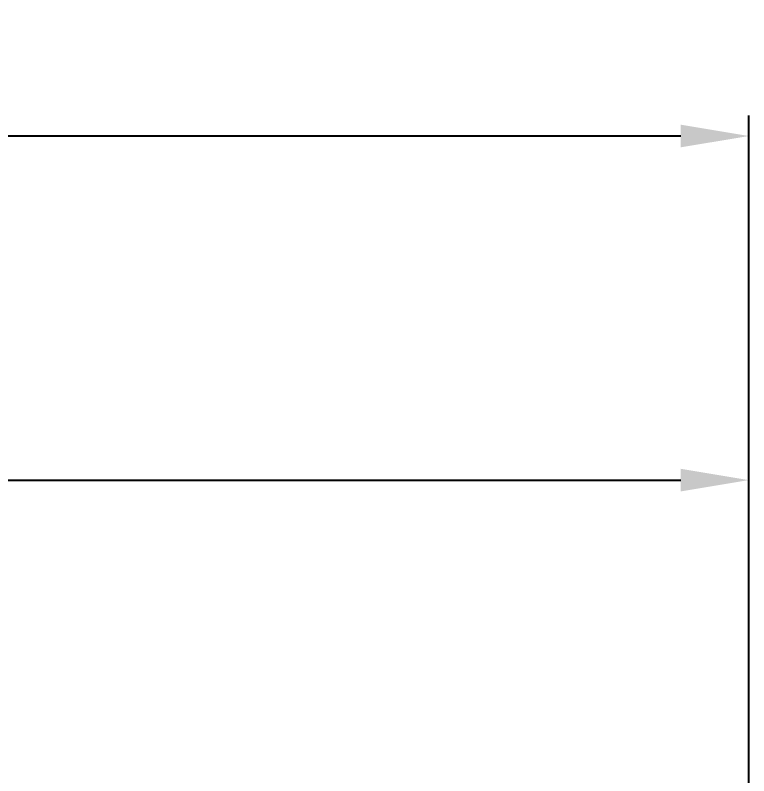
# Model space of a CAD drawing. Header units: millimetres. Extents: x 5 to 1395, y 5 to 415.
# Drawn here: x 1221.58 to 1257.14, y 291.72 to 328.63 of the extents above; entities that cross this region are included whole.
import ezdxf

# ---------------------------------------------------------------- set-up
doc = ezdxf.new("R2010")
doc.units = ezdxf.units.MM
doc.header["$PDSIZE"] = -1
doc.dimstyles.new('ISO-25', dxfattribs={"dimtxt": 2.5, "dimasz": 2.5, "dimexe": 1.25, "dimexo": 0.625, "dimtad": 1, "dimtxsty": 'Standard', "dimcen": 2.5, "dimadec": 0, "dimazin": 0, "dimtfac": 1, "dimtmove": 0, "dimatfit": 3, "dimfxl": 0, "dimarcsym": 0})

# ---------------------------------------------------------------- blocks, each defined once
blk = doc.blocks.new('*D230')
at = {"color": 0, "lineweight": -2}
for p, q in [((969.595, 286.609), (969.595, 307.072)), ((1257.145, 291.679), (1257.145, 307.072)), ((972.897, 306.072), (1253.843, 306.072))]:
    blk.add_line(p, q, dxfattribs=at)
at = {"color": 0}
for points in [[(972.897, 306.622), (972.897, 305.521), (969.595, 306.072)], [(1253.843, 306.622), (1253.843, 305.521), (1257.145, 306.072)]]:
    blk.add_solid(points, dxfattribs=at)
at = {"layer": 'Defpoints', "color": 0}
for p in [(1257.145, 306.072), (1257.145, 290.679), (969.595, 285.609)]:
    blk.add_point(p, dxfattribs=at)
at = {"color": 0, "insert": (1113.37, 309.637), "char_height": 3.5, "attachment_point": 5}
blk.add_mtext('287,550', dxfattribs=at)
blk = doc.blocks.new('*D231')
at = {"color": 0, "lineweight": -2}
for p, q in [((969.595, 286.609), (969.595, 323.77)), ((1257.145, 181.679), (1257.145, 323.77)), ((1253.843, 322.77), (972.897, 322.77))]:
    blk.add_line(p, q, dxfattribs=at)
at = {"color": 0}
for points in [[(972.897, 323.321), (972.897, 322.22), (969.595, 322.77)], [(1253.843, 323.321), (1253.843, 322.22), (1257.145, 322.77)]]:
    blk.add_solid(points, dxfattribs=at)
at = {"layer": 'Defpoints', "color": 0}
for p in [(969.595, 322.77), (969.595, 285.609), (1257.145, 180.679)]:
    blk.add_point(p, dxfattribs=at)
at = {"color": 0, "insert": (1113.37, 326.336), "char_height": 3.5, "attachment_point": 5}
blk.add_mtext('287,550', dxfattribs=at)

msp = doc.modelspace()

# ---------------------------------------------------------------- dimensions: what is measured, and where the dimension line sits
for base, p1, p2, picture, middle in [((969.5948, 322.7702), (1257.1448, 180.6788), (969.5948, 285.6088), '*D231', (1113.3698, 326.3359)), ((1257.1448, 306.0718), (969.5948, 285.6088), (1257.1448, 290.6788), '*D230', (1113.3698, 309.6374))]:
    dim = msp.add_linear_dim(base=base, p1=p1, p2=p2, dimstyle='ISO-25', override={"dimtxt": 3.5, "dimasz": 3.302, "dimexe": 1, "dimexo": 1, "dimgap": 1.524, "dimtih": 1, "dimtoh": 1, "dimdec": 3, "dimzin": 0, "dimadec": 2, "dimtdec": 3, "dimtzin": 0})
    dim.commit()
    dim.dimension.update_dxf_attribs({"geometry": picture, "text_midpoint": middle})

doc.saveas('drawing.dxf')
